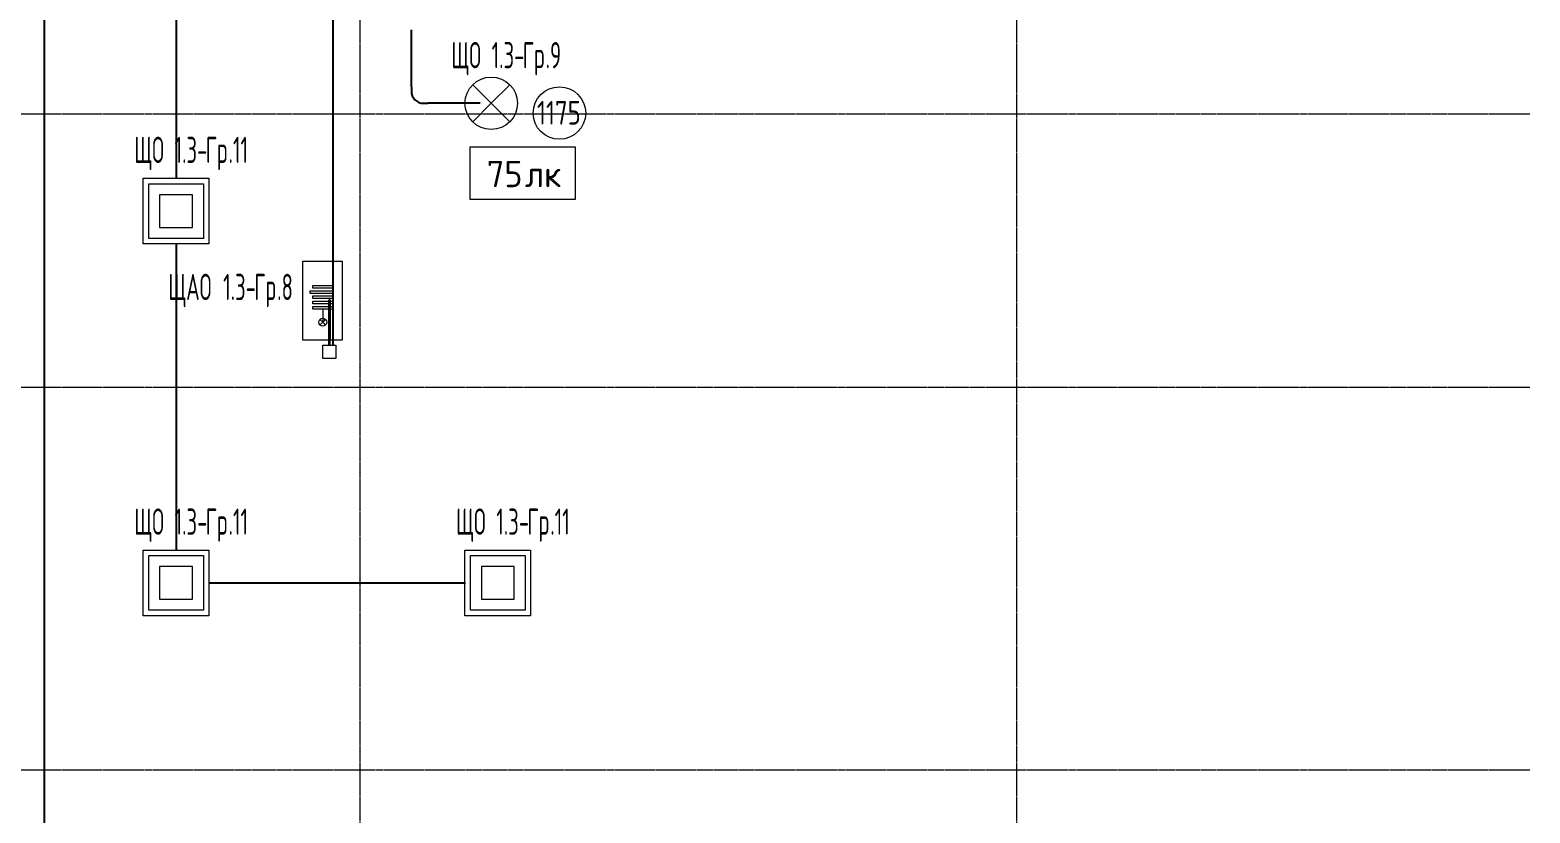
# Model space of a CAD drawing. Header units: millimetres. Extents: x -4730 to 98194, y -4296 to 93388.
# Drawn here: x 84484 to 98194, y 7609 to 14770 of the extents above; entities that cross this region are included whole.
import ezdxf

# ---------------------------------------------------------------- set-up
doc = ezdxf.new("R2010")
doc.units = ezdxf.units.MM
doc.linetypes.add('Линия сетки', pattern=[22.225, 12.7, -3.175, 3.175, -3.175])
for name, color, linetype, lineweight, true_color in [('Кабельные лотки', 5, 'Continuous', 25, 0x0000ff), ('Короба', 7, 'Continuous', 25, 0x008000), ('Соединительные детали коробов', 7, 'Continuous', 25, 0x008000), ('Типовые аннотации', 5, 'Continuous', 18, 0x0000ff)]:
    doc.layers.add(name, color=color, linetype=linetype, lineweight=lineweight, true_color=true_color)
for name, color, linetype, lineweight in [('Марки помещений', 7, 'Continuous', 9), ('Марки силовых электроприборов', 7, 'Continuous', 9), ('Оси', 7, 'Continuous', 9), ('Провода', 7, 'Continuous', 35)]:
    doc.layers.add(name, color=color, linetype=linetype, lineweight=lineweight)
doc.styles.add('GOST Common', font='GOST_Common.ttf', dxfattribs={"width": 0.6, "height": 240})
doc.styles.add('GOST Common_2', font='GOST_Common.ttf', dxfattribs={"height": 240})
doc.styles.add('GOST Common_3', font='GOST_Common.ttf', dxfattribs={"width": 0.8, "height": 216})

# ---------------------------------------------------------------- blocks, each defined once
blk = doc.blocks.new('M_Короб_ отвод - Плоский торец - ПВХ - Стандартная-2386742-1-й этаж')
at = {"layer": 'Соединительные детали коробов'}
for p, q in [((0, 111.95), (0, 150.05)), ((-150.05, 0), (-111.95, 0))]:
    blk.add_line(p, q, dxfattribs=at)
blk.add_arc((-111.95, 111.95), 111.95, 270, 0, dxfattribs=at)
blk = doc.blocks.new('Морка помещения_освещённость_ - Морка помещения_освещённость_-1484368-1-й этаж')
at = {"layer": 'Марки помещений', "color": 190, "true_color": 0x8000ff}
for p, q in [((-4, 0), (-4, 4)), ((-4, 4), (4, 4)), ((4, 4), (4, 0)), ((4, 0), (-4, 0))]:
    blk.add_line(p, q, dxfattribs=at)
blk = doc.blocks.new('ADSK_Марка_Помещение_1_ГОСТ21-501-2011 - Номер-85995-1-й этаж')
at = {"layer": 'Марки помещений'}
blk.add_circle((0, 0), 2, dxfattribs=at)

msp = doc.modelspace()

# ---------------------------------------------------------------- linework, layer by layer
at = {"layer": 'Кабельные лотки'}
msp.add_line((84617.9607, 4978.1437), (84617.9607, 45878.1437), dxfattribs=at)
at = {"layer": 'Короба'}
for p, q in [((85821.1442, 16316.3802), (85821.1442, 13411.3802)), ((87251.6271, 15467.4062), (87251.6271, 11887.4062)), ((87969.7503, 14250.05), (87969.7503, 14770.3757)), ((88600, 14100), (88119.8003, 14100)), ((85821.1442, 12816.3802), (85821.1442, 10011.3802)), ((86118.6442, 9713.8802), (88464.2904, 9713.8802))]:
    msp.add_line(p, q, dxfattribs=at)
at = {"layer": 'Оси', "linetype": 'Линия сетки'}
for p, q in [((87500, 93388.3703), (87500, -3096.3487)), ((93500, 93388.3703), (93500, -3096.3487)), ((98194.2682, 14000), (-3530.0173, 14000)), ((98194.2682, 11500), (-3530.0173, 11500)), ((98194.2682, 8000), (-3530.0173, 8000))]:
    msp.add_line(p, q, dxfattribs=at)
at = {"layer": 'Провода', "flags": 128}
msp.add_lwpolyline([(87220.1265, 11887.4062), (87220.1223, 12300), (87220.1223, 11934.9821)], dxfattribs=at)
at = {"layer": 'Типовые аннотации'}
for p, q in [((88700, 14100), (88530.2944, 14269.7056)), ((88700, 14100), (88869.7056, 14269.7056)), ((88700, 14100), (88530.2944, 13930.2944)), ((88700, 14100), (88869.7056, 13930.2944)), ((85518.8802, 13413.8802), (86118.8802, 13413.8802)), ((85518.8802, 12813.8802), (85518.8802, 13413.8802)), ((85568.8802, 13363.8802), (86068.8802, 13363.8802)), ((85568.8802, 12863.8802), (85568.8802, 13363.8802)), ((86068.8802, 13363.8802), (86068.8802, 12863.8802)), ((86118.8802, 13413.8802), (86118.8802, 12813.8802)), ((85668.8802, 13263.8802), (85668.8802, 12963.8802)), ((85968.8802, 13263.8802), (85668.8802, 13263.8802)), ((85968.8802, 12963.8802), (85968.8802, 13263.8802)), ((85668.8802, 12963.8802), (85968.8802, 12963.8802)), ((86118.8802, 12813.8802), (85518.8802, 12813.8802)), ((86068.8802, 12863.8802), (85568.8802, 12863.8802)), ((85518.8802, 10013.8802), (86118.8802, 10013.8802)), ((85518.8802, 9413.8802), (85518.8802, 10013.8802)), ((86118.8802, 10013.8802), (86118.8802, 9413.8802)), ((88459.5264, 10013.8802), (89059.5264, 10013.8802)), ((88459.5264, 9413.8802), (88459.5264, 10013.8802)), ((89059.5264, 10013.8802), (89059.5264, 9413.8802)), ((85568.8802, 9963.8802), (86068.8802, 9963.8802)), ((85568.8802, 9463.8802), (85568.8802, 9963.8802)), ((86068.8802, 9963.8802), (86068.8802, 9463.8802)), ((88509.5264, 9963.8802), (89009.5264, 9963.8802)), ((88509.5264, 9463.8802), (88509.5264, 9963.8802)), ((89009.5264, 9963.8802), (89009.5264, 9463.8802)), ((85668.8802, 9863.8802), (85668.8802, 9563.8802)), ((85968.8802, 9863.8802), (85668.8802, 9863.8802)), ((85968.8802, 9563.8802), (85968.8802, 9863.8802)), ((88609.5264, 9863.8802), (88609.5264, 9563.8802)), ((88909.5264, 9863.8802), (88609.5264, 9863.8802)), ((88909.5264, 9563.8802), (88909.5264, 9863.8802)), ((86068.8802, 9463.8802), (85568.8802, 9463.8802)), ((85668.8802, 9563.8802), (85968.8802, 9563.8802)), ((89009.5264, 9463.8802), (88509.5264, 9463.8802)), ((88609.5264, 9563.8802), (88909.5264, 9563.8802)), ((86118.8802, 9413.8802), (85518.8802, 9413.8802)), ((89059.5264, 9413.8802), (88459.5264, 9413.8802))]:
    msp.add_line(p, q, dxfattribs=at)
at = {"layer": 'Типовые аннотации', "color": 1, "true_color": 0xff0000}
for p, q in [((86976.7452, 12654.9821), (87336.7452, 12654.9821)), ((86976.7452, 11934.9821), (86976.7452, 12654.9821)), ((87336.7452, 12654.9821), (87336.7452, 11934.9821)), ((87045.847, 12361.8665), (87045.847, 12385.8665)), ((87045.847, 12385.8665), (87249.847, 12385.8665)), ((87249.847, 12361.8665), (87045.847, 12361.8665)), ((87069.847, 12409.8665), (87069.847, 12433.8665)), ((87069.847, 12433.8665), (87249.847, 12433.8665)), ((87249.847, 12409.8665), (87069.847, 12409.8665)), ((87249.847, 12433.8665), (87249.847, 12409.8665)), ((87249.847, 12385.8665), (87249.847, 12361.8665)), ((87069.847, 12313.8665), (87069.847, 12337.8665)), ((87069.847, 12337.8665), (87249.847, 12337.8665)), ((87249.847, 12313.8665), (87069.847, 12313.8665)), ((87069.847, 12265.8665), (87069.847, 12289.8665)), ((87069.847, 12289.8665), (87249.847, 12289.8665)), ((87249.847, 12265.8665), (87069.847, 12265.8665)), ((87069.847, 12217.8665), (87069.847, 12241.8665)), ((87069.847, 12241.8665), (87249.847, 12241.8665)), ((87249.847, 12217.8665), (87069.847, 12217.8665)), ((87159.847, 12217.8665), (87159.847, 12097.8665)), ((87249.847, 12337.8665), (87249.847, 12313.8665)), ((87249.847, 12289.8665), (87249.847, 12265.8665)), ((87249.847, 12241.8665), (87249.847, 12217.8665)), ((87134.3912, 12123.3224), (87159.847, 12097.8665)), ((87134.3912, 12072.4107), (87159.847, 12097.8665)), ((87159.847, 12097.8665), (87185.3029, 12123.3224)), ((87159.847, 12097.8665), (87185.3029, 12072.4107)), ((87336.7452, 11934.9821), (86976.7452, 11934.9821)), ((87160.1271, 11887.4062), (87280.1271, 11887.4062)), ((87160.1271, 11767.4062), (87160.1271, 11887.4062)), ((87280.1271, 11887.4062), (87280.1271, 11767.4062)), ((87280.1271, 11767.4062), (87160.1271, 11767.4062))]:
    msp.add_line(p, q, dxfattribs=at)
at = {"layer": 'Типовые аннотации'}
msp.add_circle((88700, 14100), 240, dxfattribs=at)
at = {"layer": 'Типовые аннотации', "color": 1, "true_color": 0xff0000}
msp.add_circle((87159.847, 12097.8665), 36, dxfattribs=at)

# ---------------------------------------------------------------- block references
at = {"layer": 'Марки помещений', "xscale": 120, "yscale": 120, "zscale": 120}
msp.add_blockref('ADSK_Марка_Помещение_1_ГОСТ21-501-2011 - Номер-85995-1-й этаж', (89322.922, 14010.5165), dxfattribs=at)
at = {"layer": 'Марки помещений', "color": 190, "true_color": 0x8000ff, "xscale": 120, "yscale": 120, "zscale": 120}
msp.add_blockref('Морка помещения_освещённость_ - Морка помещения_освещённость_-1484368-1-й этаж', (88987.4901, 13221.0983), dxfattribs=at)
at = {"layer": 'Соединительные детали коробов', "rotation": 270}
msp.add_blockref('M_Короб_ отвод - Плоский торец - ПВХ - Стандартная-2386742-1-й этаж', (87969.7503, 14100), dxfattribs=at)

# ---------------------------------------------------------------- texts
at = {"layer": 'Марки помещений', "insert": (89117.6461, 14121.3037), "char_height": 216, "width": 507.9492, "attachment_point": 1, "style": 'GOST Common_3'}
msp.add_mtext('1175', dxfattribs=at)
at = {"layer": 'Марки помещений', "color": 190, "true_color": 0x8000ff, "char_height": 240, "attachment_point": 1, "style": 'GOST Common_2'}
for s, insert, width in [('75', (88659.0062, 13572.8103), 423.291), ('лк', (89008.2562, 13572.8103), 413.67075)]:
    msp.add_mtext(s, dxfattribs=dict(at, insert=insert, width=width))
at = {"layer": 'Марки силовых электроприборов', "char_height": 240, "attachment_point": 1, "style": 'GOST Common'}
for s, insert, width in [('ЩО', (88334.8614, 14660.1824), 340.55685), (' 1.3-', (88615.8489, 14660.1824), 450.2277), ('Гр', (88987.3239, 14660.1824), 253.9746), ('.9', (89196.8739, 14660.1824), 178.93665), ('ЩО', (85436.9255, 13794.0626), 340.55685), (' 1.3-', (85717.913, 13794.0626), 450.2277), ('Гр', (86089.388, 13794.0626), 253.9746), ('.11', (86298.938, 13794.0626), 225.11385), ('ЩАО', (85747.6191, 12540.1824), 502.17705), (' 1.3-', (86161.9566, 12540.1824), 450.2277), ('Гр', (86533.4316, 12540.1824), 253.9746), ('.8', (86742.9816, 12540.1824), 178.93665), ('ЩО', (85436.9255, 10394.0626), 340.55685), (' 1.3-', (85717.913, 10394.0626), 450.2277), ('Гр', (86089.388, 10394.0626), 253.9746), ('.11', (86298.938, 10394.0626), 225.11385), ('ЩО', (88377.5717, 10394.0626), 340.55685), (' 1.3-', (88658.5592, 10394.0626), 450.2277), ('Гр', (89030.0342, 10394.0626), 253.9746), ('.11', (89239.5842, 10394.0626), 225.11385)]:
    msp.add_mtext(s, dxfattribs=dict(at, insert=insert, width=width))

doc.saveas('drawing.dxf')
